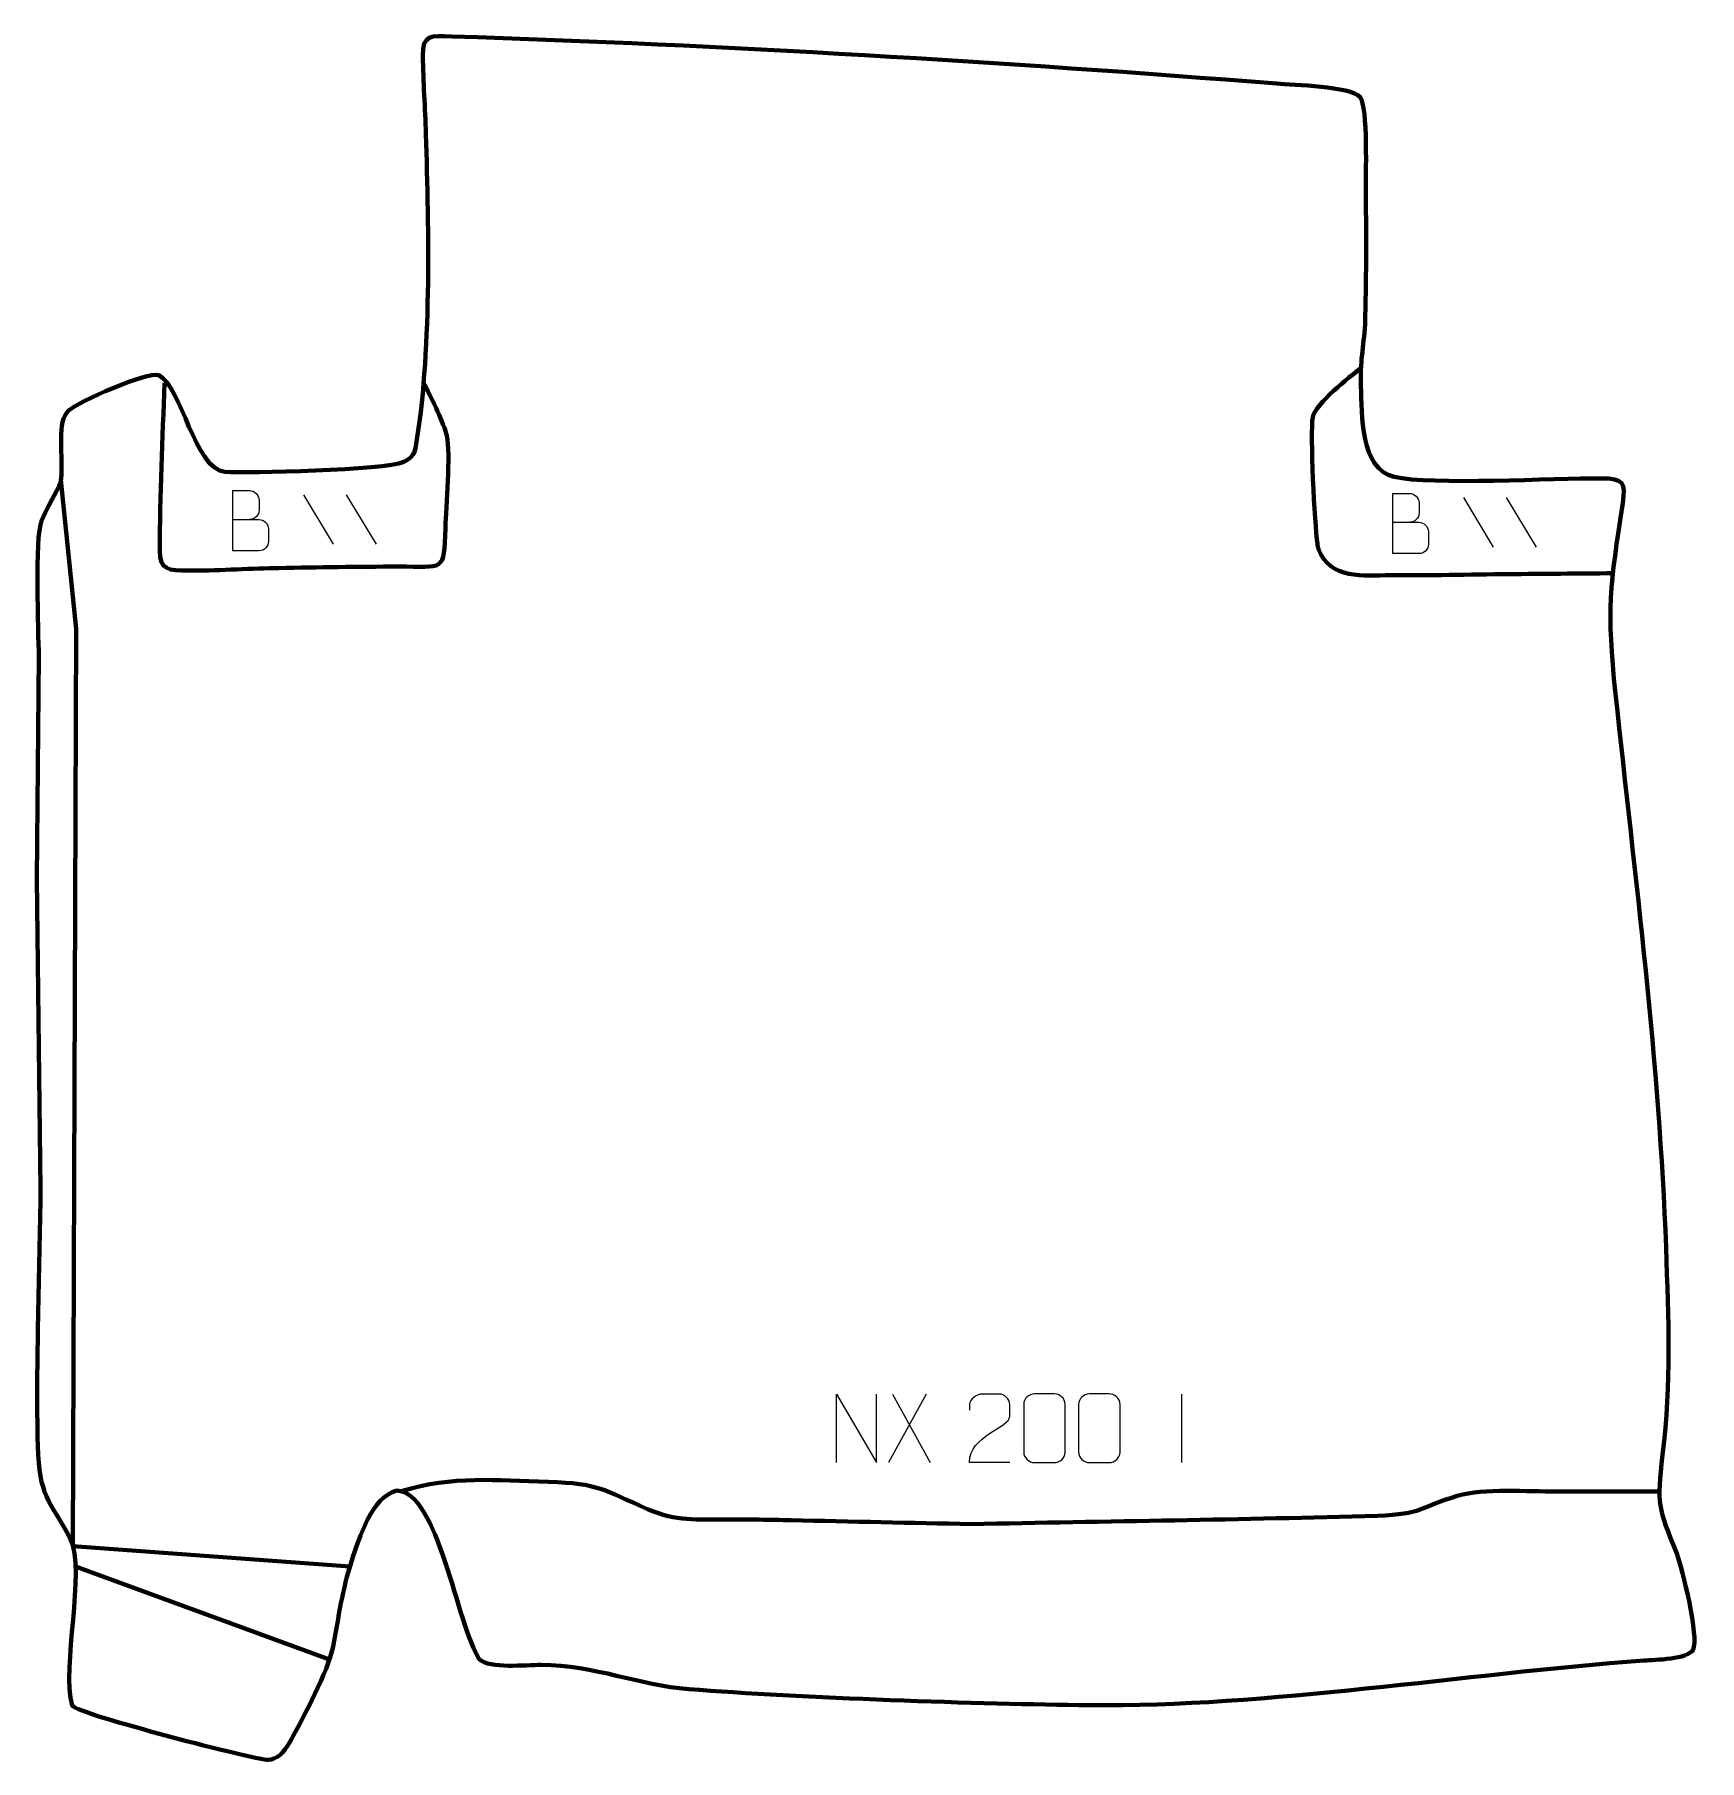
# Model space of a CAD drawing. Header units: millimetres. Extents: x -548 to 59, y 52 to 681.
import ezdxf

# ---------------------------------------------------------------- set-up
doc = ezdxf.new("R2010")
doc.units = ezdxf.units.MM
doc.header["$MEASUREMENT"] = 0
doc.layers.add('layer 2', color=7, linetype='Continuous')
doc.layers.add('layer 3', color=7, linetype='Continuous')

msp = doc.modelspace()

# ---------------------------------------------------------------- linework, layer by layer
at = {"layer": 'layer 2', "color": 142, "lineweight": 158}
for points, knots in [([(-500.8442, 553.6335), (-501.3818, 533.392), (-502.5164, 512.6202), (-502.5388, 492.4397), (-502.5388, 492.4397), (-502.5466, 485.4194), (-499.0537, 485.292), (-492.4241, 485.2371), (-492.4241, 485.2371), (-482.0287, 485.1512), (-471.0872, 485.9302), (-460.6157, 486.1453), (-460.6157, 486.1453), (-460.6157, 486.1453), (-459.1142, 486.176), (-459.1142, 486.176), (-459.1142, 486.176), (-444.639, 486.4382), (-430.171, 486.649), (-415.6933, 486.7098), (-415.6933, 486.7098), (-398.6529, 486.7655), (-398.9522, 484.3243), (-398.3526, 500.8034), (-398.3526, 500.8034), (-398.0705, 508.5595), (-396.3982, 527.6361), (-397.8933, 534.4148), (-397.8933, 534.4148), (-397.8933, 534.4148), (-398.0421, 535.0894), (-398.0421, 535.0894), (-398.0421, 535.0894), (-399.5612, 540.5248), (-403.7848, 548.4741), (-406.302, 553.8137)], [0, 0, 0, 0, 0.1, 0.1, 0.1, 0.1, 0.2, 0.2, 0.2, 0.2, 0.3, 0.3, 0.3, 0.3, 0.4, 0.4, 0.4, 0.4, 0.5, 0.5, 0.5, 0.5, 0.6, 0.6, 0.6, 0.6, 0.7, 0.7, 0.7, 0.7, 0.8, 0.8, 0.8, 0.8, 1, 1, 1, 1]), ([(-64.5688, 559.199), (-68.7434, 555.6257), (-81.2711, 546.181), (-82.154, 541.14), (-82.154, 541.14), (-83.1843, 535.2581), (-81.4279, 502.2758), (-80.463, 495.0355), (-80.463, 495.0355), (-80.3446, 494.2588), (-80.2433, 493.7816), (-80.0302, 493.0387), (-80.0302, 493.0387), (-75.9882, 481.854), (-63.4142, 483.5544), (-53.8617, 483.5243), (-53.8617, 483.5243), (-39.5088, 483.479), (-25.1932, 483.7954), (-10.8483, 483.9375), (-10.8483, 483.9375), (1.8685, 484.0383), (14.5855, 484.1473), (27.3021, 484.2672)], [0, 0, 0, 0, 0.14285714, 0.14285714, 0.14285714, 0.14285714, 0.28571429, 0.28571429, 0.28571429, 0.28571429, 0.42857143, 0.42857143, 0.42857143, 0.42857143, 0.57142857, 0.57142857, 0.57142857, 0.57142857, 0.71428571, 0.71428571, 0.71428571, 0.71428571, 1, 1, 1, 1]), ([(-538.5508, 518.1757), (-538.5508, 518.1757), (-533.0285, 463.9964), (-533.0285, 463.9964), (-533.0285, 463.9964), (-533.0285, 463.9964), (-534.1572, 129.677), (-534.1572, 129.677), (-534.1572, 129.677), (-534.1572, 129.677), (-433.1986, 122.1815), (-433.1986, 122.1815)], [0, 0, 0, 0, 0.25, 0.25, 0.25, 0.25, 0.5, 0.5, 0.5, 0.5, 1, 1, 1, 1]), ([(-414.4549, 149.6972), (-395.1888, 155.4939), (-380.4438, 153.5558), (-360.8147, 153.0528), (-360.8147, 153.0528), (-342.116, 152.5737), (-340.954, 150.1967), (-324.4348, 143.0493), (-324.4348, 143.0493), (-314.1903, 138.6678), (-306.7056, 139.4585), (-295.6715, 139.3958), (-295.6715, 139.3958), (-291.7838, 139.3727), (-287.9005, 139.3679), (-284.0127, 139.3179), (-284.0127, 139.3179), (-280.1021, 139.2585), (-276.1936, 139.1927), (-272.2834, 139.1085), (-272.2834, 139.1085), (-250.4051, 138.617), (-228.5258, 138.1472), (-206.5778, 137.6901), (-206.5778, 137.6901), (-157.2799, 138.7365), (-107.7471, 139.2677), (-58.4903, 140.7644), (-58.4903, 140.7644), (-42.0635, 141.2635), (-43.3336, 143.8913), (-29.4413, 147.9505), (-29.4413, 147.9505), (-19.5526, 150.8398), (-3.968, 149.5444), (6.7916, 149.5446), (6.7916, 149.5446), (11.7894, 149.5446), (16.7871, 149.5456), (21.785, 149.5454), (21.785, 149.5454), (29.2815, 149.5442), (36.7781, 149.5432), (44.2747, 149.5422)], [0, 0, 0, 0, 0.08333333, 0.08333333, 0.08333333, 0.08333333, 0.16666667, 0.16666667, 0.16666667, 0.16666667, 0.25, 0.25, 0.25, 0.25, 0.33333333, 0.33333333, 0.33333333, 0.33333333, 0.41666667, 0.41666667, 0.41666667, 0.41666667, 0.5, 0.5, 0.5, 0.5, 0.58333333, 0.58333333, 0.58333333, 0.58333333, 0.66666667, 0.66666667, 0.66666667, 0.66666667, 0.75, 0.75, 0.75, 0.75, 0.83333333, 0.83333333, 0.83333333, 0.83333333, 1, 1, 1, 1])]:
    msp.add_open_spline(points, degree=3, knots=knots, dxfattribs=at)
at = {"layer": 'layer 2', "color": 250, "lineweight": 9}
for points, knots in [([(-475.8978, 503.8589), (-472.6932, 503.8593), (-469.5339, 503.8593), (-466.3286, 503.8589), (-466.3286, 503.8589), (-464.5888, 503.8437), (-462.8946, 502.3146), (-462.8946, 500.5095), (-462.8946, 500.5095), (-462.895, 499.5155), (-462.895, 496.8298), (-462.8946, 495.8356), (-462.8946, 495.8356), (-462.8791, 494.1992), (-464.2373, 492.4255), (-466.2819, 492.4404), (-466.2819, 492.4404), (-469.4876, 492.4408), (-472.6929, 492.4408), (-475.8978, 492.4404), (-475.8978, 492.4404), (-475.8978, 499.7666), (-475.8978, 507.0924), (-475.8978, 514.4178), (-475.8978, 514.4178), (-473.8072, 514.4178), (-471.7162, 514.4178), (-469.6252, 514.4178), (-469.6252, 514.4178), (-468.1449, 514.4334), (-466.2982, 512.7507), (-466.2826, 511.0223), (-466.2826, 511.0223), (-466.2829, 509.2026), (-466.2829, 509.0741), (-466.2826, 507.2541), (-466.2826, 507.2541), (-466.2674, 505.4344), (-467.9006, 503.8437), (-469.6709, 503.8589)], [0, 0, 0, 0, 0.09090909, 0.09090909, 0.09090909, 0.09090909, 0.18181818, 0.18181818, 0.18181818, 0.18181818, 0.27272727, 0.27272727, 0.27272727, 0.27272727, 0.36363636, 0.36363636, 0.36363636, 0.36363636, 0.45454545, 0.45454545, 0.45454545, 0.45454545, 0.54545455, 0.54545455, 0.54545455, 0.54545455, 0.63636364, 0.63636364, 0.63636364, 0.63636364, 0.72727273, 0.72727273, 0.72727273, 0.72727273, 0.81818182, 0.81818182, 0.81818182, 0.81818182, 1, 1, 1, 1]), ([(-52.9868, 502.8252), (-49.7822, 502.8256), (-46.6229, 502.8256), (-43.4176, 502.8252), (-43.4176, 502.8252), (-41.6778, 502.81), (-39.9836, 501.2809), (-39.9836, 499.4758), (-39.9836, 499.4758), (-39.984, 498.4818), (-39.984, 495.7961), (-39.9836, 494.8019), (-39.9836, 494.8019), (-39.9681, 493.1655), (-41.3263, 491.3918), (-43.3709, 491.4067), (-43.3709, 491.4067), (-46.5766, 491.4071), (-49.7819, 491.4071), (-52.9868, 491.4067), (-52.9868, 491.4067), (-52.9868, 498.7329), (-52.9868, 506.0587), (-52.9868, 513.3841), (-52.9868, 513.3841), (-50.8962, 513.3841), (-48.8052, 513.3841), (-46.7142, 513.3841), (-46.7142, 513.3841), (-45.2339, 513.3997), (-43.3872, 511.717), (-43.3716, 509.9886), (-43.3716, 509.9886), (-43.3719, 508.1689), (-43.3719, 508.0404), (-43.3716, 506.2204), (-43.3716, 506.2204), (-43.3564, 504.4007), (-44.9896, 502.81), (-46.7599, 502.8252)], [0, 0, 0, 0, 0.09090909, 0.09090909, 0.09090909, 0.09090909, 0.18181818, 0.18181818, 0.18181818, 0.18181818, 0.27272727, 0.27272727, 0.27272727, 0.27272727, 0.36363636, 0.36363636, 0.36363636, 0.36363636, 0.45454545, 0.45454545, 0.45454545, 0.45454545, 0.54545455, 0.54545455, 0.54545455, 0.54545455, 0.63636364, 0.63636364, 0.63636364, 0.63636364, 0.72727273, 0.72727273, 0.72727273, 0.72727273, 0.81818182, 0.81818182, 0.81818182, 0.81818182, 1, 1, 1, 1]), ([(-255.8375, 160.117), (-255.8375, 160.117), (-255.8375, 185.0705), (-255.8375, 185.0705), (-255.8375, 185.0705), (-255.8375, 185.0705), (-241.1827, 160.117), (-241.1827, 160.117), (-241.1827, 160.117), (-241.1827, 160.117), (-241.1827, 185.0705), (-241.1827, 185.0705)], [0, 0, 0, 0, 0.25, 0.25, 0.25, 0.25, 0.5, 0.5, 0.5, 0.5, 1, 1, 1, 1]), ([(-192.5933, 160.1355), (-197.5077, 160.1358), (-202.4221, 160.1358), (-207.3362, 160.1355), (-207.3362, 160.1355), (-207.3362, 170.0678), (-192.6852, 172.709), (-192.5933, 177.0193), (-192.5933, 177.0193), (-192.5936, 178.4434), (-192.5936, 179.8671), (-192.5933, 181.2904), (-192.5933, 181.2904), (-192.6102, 183.3675), (-194.733, 185.0923), (-196.404, 185.1096), (-196.404, 185.1096), (-198.4772, 185.1092), (-200.5501, 185.1092), (-202.6225, 185.1096), (-202.6225, 185.1096), (-204.4446, 185.1261), (-207.2693, 183.334), (-207.3362, 181.2404), (-207.3362, 181.2404), (-207.3362, 181.2404), (-207.3362, 179.1856), (-207.3362, 179.1856)], [0, 0, 0, 0, 0.125, 0.125, 0.125, 0.125, 0.25, 0.25, 0.25, 0.25, 0.375, 0.375, 0.375, 0.375, 0.5, 0.5, 0.5, 0.5, 0.625, 0.625, 0.625, 0.625, 0.75, 0.75, 0.75, 0.75, 1, 1, 1, 1]), ([(-183.5454, 185.1219), (-181.1793, 185.1219), (-178.8128, 185.1219), (-176.4463, 185.1219), (-176.4463, 185.1219), (-174.4658, 185.1575), (-172.4398, 183.6632), (-172.4127, 181.2211), (-172.4127, 181.2211), (-172.4131, 175.4637), (-172.4131, 169.7059), (-172.4127, 163.9477), (-172.4127, 163.9477), (-172.5548, 161.6201), (-174.2612, 160.1378), (-176.4463, 160.127), (-176.4463, 160.127), (-178.8187, 160.1274), (-181.1911, 160.1274), (-183.5631, 160.127), (-183.5631, 160.127), (-185.5216, 160.0214), (-187.528, 161.9093), (-187.5166, 163.9303), (-187.5166, 163.9303), (-187.5162, 169.7109), (-187.5162, 175.4912), (-187.5166, 181.271), (-187.5166, 181.271), (-187.5123, 183.413), (-185.7352, 185.1355), (-183.5454, 185.1219)], [0, 0, 0, 0, 0.11111111, 0.11111111, 0.11111111, 0.11111111, 0.22222222, 0.22222222, 0.22222222, 0.22222222, 0.33333333, 0.33333333, 0.33333333, 0.33333333, 0.44444444, 0.44444444, 0.44444444, 0.44444444, 0.55555556, 0.55555556, 0.55555556, 0.55555556, 0.66666667, 0.66666667, 0.66666667, 0.66666667, 0.77777778, 0.77777778, 0.77777778, 0.77777778, 1, 1, 1, 1]), ([(-163.5454, 185.1219), (-161.1793, 185.1219), (-158.8128, 185.1219), (-156.4463, 185.1219), (-156.4463, 185.1219), (-154.4658, 185.1575), (-152.4398, 183.6632), (-152.4127, 181.2211), (-152.4127, 181.2211), (-152.4131, 175.4637), (-152.4131, 169.7059), (-152.4127, 163.9477), (-152.4127, 163.9477), (-152.5548, 161.6201), (-154.2612, 160.1378), (-156.4463, 160.127), (-156.4463, 160.127), (-158.8187, 160.1274), (-161.1911, 160.1274), (-163.5631, 160.127), (-163.5631, 160.127), (-165.5216, 160.0214), (-167.528, 161.9093), (-167.5166, 163.9303), (-167.5166, 163.9303), (-167.5162, 169.7109), (-167.5162, 175.4912), (-167.5166, 181.271), (-167.5166, 181.271), (-167.5123, 183.413), (-165.7352, 185.1355), (-163.5454, 185.1219)], [0, 0, 0, 0, 0.11111111, 0.11111111, 0.11111111, 0.11111111, 0.22222222, 0.22222222, 0.22222222, 0.22222222, 0.33333333, 0.33333333, 0.33333333, 0.33333333, 0.44444444, 0.44444444, 0.44444444, 0.44444444, 0.55555556, 0.55555556, 0.55555556, 0.55555556, 0.66666667, 0.66666667, 0.66666667, 0.66666667, 0.77777778, 0.77777778, 0.77777778, 0.77777778, 1, 1, 1, 1])]:
    msp.add_open_spline(points, degree=3, knots=knots, dxfattribs=at)
for points in [[(-450.136, 512.9062), (-450.136, 512.9062), (-439.2464, 494.8122), (-439.2464, 494.8122)], [(-434.5208, 512.9062), (-434.5208, 512.9062), (-423.6312, 494.8122), (-423.6312, 494.8122)], [(-27.225, 511.8725), (-27.225, 511.8725), (-16.3354, 493.7785), (-16.3354, 493.7785)], [(-11.6098, 511.8725), (-11.6098, 511.8725), (-0.7202, 493.7785), (-0.7202, 493.7785)], [(-223.0944, 185.0705), (-223.0944, 185.0705), (-236.835, 160.1747), (-236.835, 160.1747)], [(-235.3804, 185.0705), (-235.3804, 185.0705), (-221.6398, 160.117), (-221.6398, 160.117)], [(-129.9647, 185.1097), (-129.9647, 185.1097), (-129.9647, 160.1356), (-129.9647, 160.1356)]]:
    msp.add_open_spline(points, degree=3, dxfattribs=at)
at = {"layer": 'layer 2', "color": 142, "lineweight": 158}
msp.add_open_spline([(-533.202, 122.1898), (-533.202, 122.1898), (-440.6795, 88.282), (-440.6795, 88.282)], degree=3, dxfattribs=at)
at = {"layer": 'layer 3', "color": 242, "lineweight": 158}
msp.add_open_spline([(-545.9887, 259.952), (-545.9887, 259.952), (-547.3037, 372.8434), (-547.3037, 372.8434), (-547.3037, 372.8434), (-547.3037, 372.8434), (-546.6305, 453.9927), (-546.6305, 453.9927), (-546.6305, 453.9927), (-546.7143, 463.1239), (-548.1789, 497.1693), (-545.6062, 503.4159), (-545.6062, 503.4159), (-537.4711, 521.3813), (-538.0821, 511.8855), (-538.4965, 532.9062), (-538.4965, 532.9062), (-538.6015, 538.2336), (-537.7234, 541.3238), (-535.9238, 543.4269), (-535.9238, 543.4269), (-532.3309, 546.7206), (-506.9779, 557.9472), (-502.8992, 556.5083), (-502.8992, 556.5083), (-494.3147, 552.1167), (-490.0876, 522.481), (-478.7459, 521.2091), (-478.7459, 521.2091), (-470.9124, 520.675), (-420.3042, 521.747), (-413.5652, 524.8625), (-413.5652, 524.8625), (-411.3518, 525.8858), (-409.7033, 527.4564), (-409.279, 529.8742), (-409.279, 529.8742), (-403.4131, 563.2969), (-404.3756, 609.2614), (-405.4825, 644.3311), (-405.4825, 644.3311), (-405.7837, 653.8772), (-406.4553, 663.356), (-406.588, 672.9179), (-406.588, 672.9179), (-406.6638, 680.626), (-403.7745, 680.1841), (-396.0427, 679.9455), (-396.0427, 679.9455), (-296.616, 676.7791), (-194.3985, 670.6072), (-95.2974, 662.7232), (-95.2974, 662.7232), (-89.4767, 662.2601), (-68.148, 661.8279), (-64.8827, 657.8178), (-64.8827, 657.8178), (-61.9602, 654.2287), (-62.8839, 628.6157), (-62.7993, 622.0851), (-62.7993, 622.0851), (-62.5958, 606.3645), (-62.6244, 590.7065), (-63.0905, 574.9898), (-63.0905, 574.9898), (-63.5957, 566.4138), (-65.0089, 561.4907), (-64.5837, 552.328), (-64.5837, 552.328), (-64.1892, 542.28), (-64.9916, 522.2759), (-52.4363, 519.376), (-52.4363, 519.376), (-39.2274, 516.3249), (5.718, 518.9192), (23.2285, 518.8233), (23.2285, 518.8233), (30.9818, 518.7809), (32.0329, 517.5353), (30.8952, 509.8264), (30.8952, 509.8264), (26.2482, 479.6812), (24.9481, 471.1935), (28.2477, 440.2869), (28.2477, 440.2869), (35.3463, 373.8757), (44.3161, 305.1952), (46.6573, 238.5612), (46.6573, 238.5612), (47.5571, 211.8631), (48.7235, 189.7235), (45.3967, 162.9175), (45.3967, 162.9175), (43.2068, 144.8518), (43.868, 143.6187), (50.5776, 127.022), (50.5776, 127.022), (52.5393, 121.5842), (58.8562, 96.2434), (56.5057, 91.9234), (56.5057, 91.9234), (54.5205, 88.2746), (42.6827, 88.2817), (38.6635, 87.9831), (38.6635, 87.9831), (-27.8817, 83.0379), (-97.881, 70.9808), (-163.7933, 71.6842), (-163.7933, 71.6842), (-202.7601, 72.1), (-269.2383, 74.3443), (-309.6434, 77.5227), (-309.6434, 77.5227), (-327.779, 78.9493), (-343.8011, 86.2628), (-363.4842, 86.3818), (-363.4842, 86.3818), (-369.0601, 86.4156), (-382.1945, 84.8286), (-386.0154, 88.4928), (-386.0154, 88.4928), (-394.1594, 100.9325), (-401.1125, 149.8592), (-416.0392, 149.887), (-416.0392, 149.887), (-425.3138, 147.7256), (-429.7548, 132.5741), (-432.4783, 124.4752), (-432.4783, 124.4752), (-436.0425, 113.5366), (-437.2139, 104.2217), (-439.3147, 93.1051), (-439.3147, 93.1051), (-441.4014, 83.3802), (-449.7281, 68.074), (-454.6602, 59.0152), (-454.6602, 59.0152), (-457.5174, 53.7673), (-460.0096, 51.9091), (-463.0639, 51.7355), (-463.0639, 51.7355), (-466.572, 51.536), (-531.8855, 68.2055), (-534.3938, 71.528), (-534.3938, 71.528), (-538.5372, 85.5483), (-529.304, 120.5443), (-535.1667, 132.4687), (-535.1667, 132.4687), (-542.8989, 146.8198), (-546.5285, 147.8378), (-546.9702, 166.1955), (-546.9702, 166.1955), (-547.7208, 197.401), (-546.2732, 228.7302), (-545.9887, 259.952)], degree=3, knots=[0, 0, 0, 0, 0.025, 0.025, 0.025, 0.025, 0.05, 0.05, 0.05, 0.05, 0.075, 0.075, 0.075, 0.075, 0.1, 0.1, 0.1, 0.1, 0.125, 0.125, 0.125, 0.125, 0.15, 0.15, 0.15, 0.15, 0.175, 0.175, 0.175, 0.175, 0.2, 0.2, 0.2, 0.2, 0.225, 0.225, 0.225, 0.225, 0.25, 0.25, 0.25, 0.25, 0.275, 0.275, 0.275, 0.275, 0.3, 0.3, 0.3, 0.3, 0.325, 0.325, 0.325, 0.325, 0.35, 0.35, 0.35, 0.35, 0.375, 0.375, 0.375, 0.375, 0.4, 0.4, 0.4, 0.4, 0.425, 0.425, 0.425, 0.425, 0.45, 0.45, 0.45, 0.45, 0.475, 0.475, 0.475, 0.475, 0.5, 0.5, 0.5, 0.5, 0.525, 0.525, 0.525, 0.525, 0.55, 0.55, 0.55, 0.55, 0.575, 0.575, 0.575, 0.575, 0.6, 0.6, 0.6, 0.6, 0.625, 0.625, 0.625, 0.625, 0.65, 0.65, 0.65, 0.65, 0.675, 0.675, 0.675, 0.675, 0.7, 0.7, 0.7, 0.7, 0.725, 0.725, 0.725, 0.725, 0.75, 0.75, 0.75, 0.75, 0.775, 0.775, 0.775, 0.775, 0.8, 0.8, 0.8, 0.8, 0.825, 0.825, 0.825, 0.825, 0.85, 0.85, 0.85, 0.85, 0.875, 0.875, 0.875, 0.875, 0.9, 0.9, 0.9, 0.9, 0.925, 0.925, 0.925, 0.925, 0.95, 0.95, 0.95, 0.95, 1, 1, 1, 1], dxfattribs=at)

doc.saveas('drawing.dxf')
